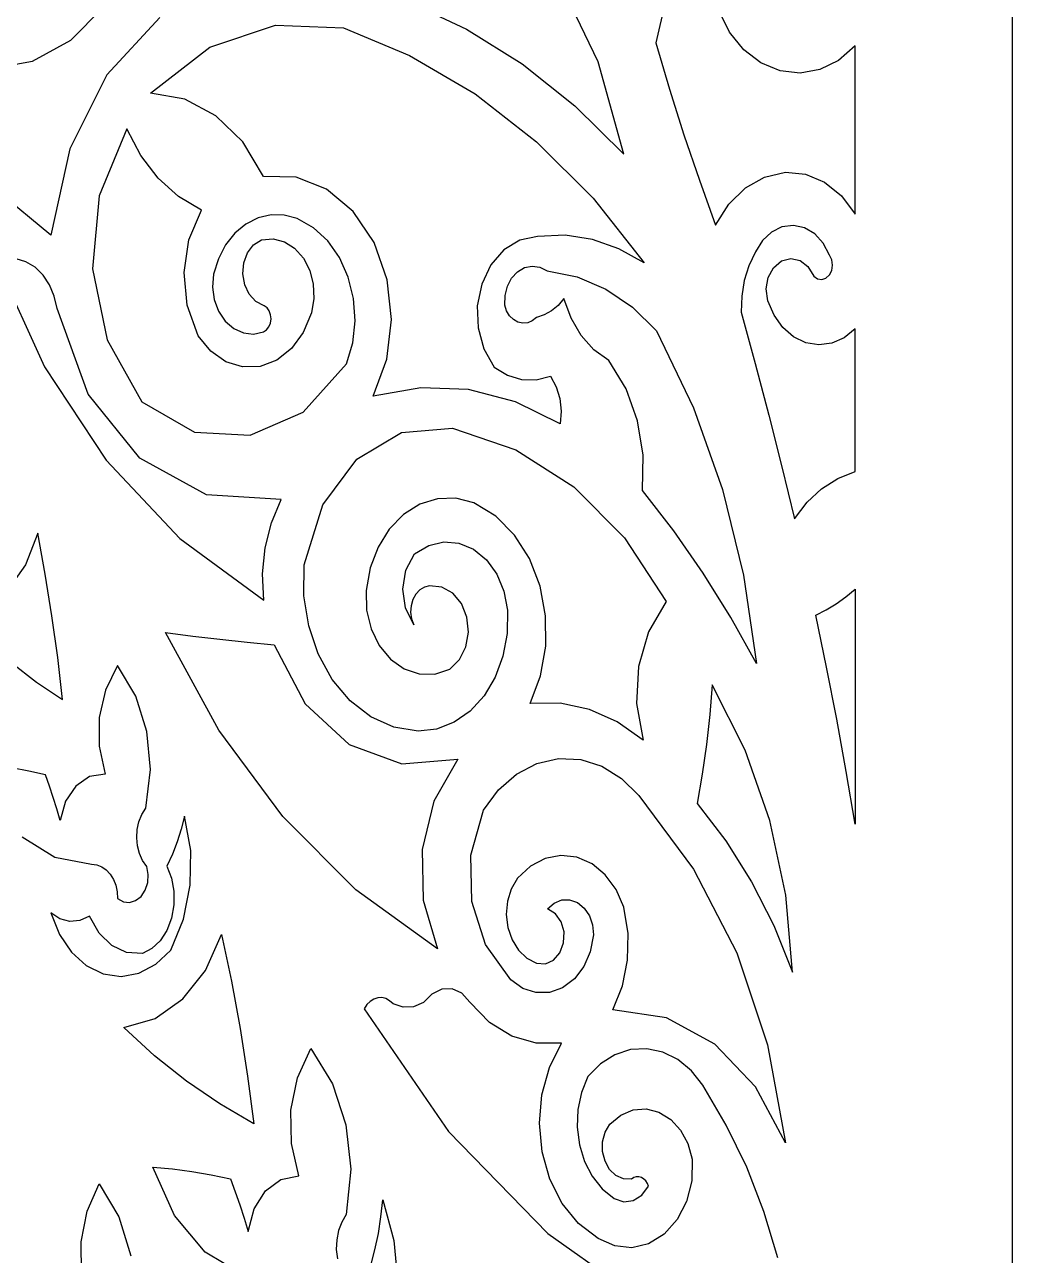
# Model space of a CAD drawing. Extents: x -250 to 250, y -180 to 180.
# Drawn here: x -198.8 to -152.9, y -57.2 to -0.1 of the extents above; entities that cross this region are included whole.
import ezdxf

# ---------------------------------------------------------------- set-up
doc = ezdxf.new("R2010")
doc.units = 0
doc.layers.get('0').update_dxf_attribs({"linetype": 'CONTINUOUS'})

msp = doc.modelspace()

# ---------------------------------------------------------------- linework, layer by layer
for p, q in [((-152.925, -159.246), (-152.925, 151.754)), ((-172.169, -1.831), (-174.022, 2.012)), ((-196.679, -0.819), (-195.19, 0.687)), ((-181.005, 0.968), (-178.29, -0.308)), ((-169.063, 0.923), (-169.484, -0.948)), ((-192.544, 0.239), (-194.994, -2.426)), ((-166.064, -0.442), (-166.565, 0.556)), ((-190.219, -1.148), (-187.164, -0.125)), ((-187.164, -0.125), (-184.004, -0.243)), ((-184.004, -0.243), (-180.944, -1.53)), ((-178.29, -0.308), (-175.699, -1.924)), ((-165.404, -1.261), (-166.064, -0.442)), ((-198.46, -1.796), (-196.679, -0.819)), ((-169.484, -0.948), (-168.855, -3.093)), ((-160.226, -1.089), (-161.001, -1.757)), ((-160.226, -8.906), (-160.226, -1.089)), ((-192.963, -3.282), (-190.219, -1.148)), ((-180.944, -1.53), (-177.89, -3.318)), ((-164.613, -1.87), (-165.404, -1.261)), ((-200.384, -2.146), (-198.46, -1.796)), ((-175.699, -1.924), (-173.255, -3.865)), ((-170.975, -6.116), (-172.169, -1.831)), ((-163.721, -2.241), (-164.613, -1.87)), ((-162.785, -2.345), (-163.721, -2.241)), ((-161.866, -2.179), (-162.785, -2.345)), ((-161.001, -1.757), (-161.866, -2.179)), ((-194.994, -2.426), (-196.726, -5.867)), ((-191.378, -3.563), (-192.963, -3.282)), ((-177.89, -3.318), (-175.034, -5.537)), ((-168.855, -3.093), (-168.183, -5.218)), ((-189.928, -4.335), (-191.378, -3.563)), ((-173.255, -3.865), (-170.975, -6.116)), ((-188.683, -5.547), (-189.928, -4.335)), ((-194.071, -4.931), (-195.358, -8.051)), ((-193.424, -6.167), (-194.071, -4.931)), ((-187.713, -7.147), (-188.683, -5.547)), ((-175.034, -5.537), (-172.405, -8.161)), ((-168.183, -5.218), (-167.47, -7.322)), ((-196.726, -5.867), (-197.599, -9.878)), ((-192.616, -7.226), (-193.424, -6.167)), ((-191.669, -8.085), (-192.616, -7.226)), ((-186.205, -7.187), (-187.713, -7.147)), ((-184.793, -7.744), (-186.205, -7.187)), ((-167.47, -7.322), (-166.715, -9.403)), ((-165.327, -7.681), (-164.439, -7.175)), ((-164.439, -7.175), (-163.468, -6.941)), ((-163.468, -6.941), (-162.53, -7.039)), ((-162.53, -7.039), (-161.652, -7.415)), ((-161.652, -7.415), (-160.871, -8.045)), ((-197.599, -9.878), (-200.048, -7.863)), ((-183.56, -8.77), (-184.793, -7.744)), ((-166.098, -8.432), (-165.327, -7.681)), ((-195.358, -8.051), (-195.658, -11.437)), ((-190.605, -8.718), (-191.669, -8.085)), ((-172.405, -8.161), (-170.032, -11.165)), ((-166.715, -9.403), (-166.098, -8.432)), ((-160.871, -8.045), (-160.226, -8.906)), ((-191.188, -10.098), (-190.605, -8.718)), ((-187.965, -9.069), (-188.536, -9.359)), ((-187.365, -8.929), (-187.965, -9.069)), ((-186.755, -8.94), (-187.365, -8.929)), ((-186.154, -9.105), (-186.755, -8.94)), ((-185.394, -9.528), (-186.154, -9.105)), ((-182.585, -10.215), (-183.56, -8.77)), ((-188.536, -9.359), (-189.049, -9.786)), ((-184.731, -10.138), (-185.394, -9.528)), ((-163.632, -9.488), (-164.119, -9.728)), ((-163.102, -9.421), (-163.632, -9.488)), ((-162.578, -9.535), (-163.102, -9.421)), ((-162.106, -9.818), (-162.578, -9.535)), ((-191.408, -11.601), (-191.188, -10.098)), ((-189.049, -9.786), (-189.48, -10.327)), ((-188.182, -10.328), (-187.816, -10.084)), ((-187.816, -10.084), (-187.273, -10.044)), ((-187.273, -10.044), (-186.75, -10.181)), ((-186.75, -10.181), (-186.274, -10.483)), ((-184.186, -10.911), (-184.731, -10.138)), ((-181.975, -11.948), (-182.585, -10.215)), ((-175.818, -10.101), (-176.552, -10.552)), ((-174.995, -9.928), (-175.818, -10.101)), ((-173.709, -9.879), (-174.995, -9.928)), ((-172.439, -10.073), (-173.709, -9.879)), ((-171.206, -10.503), (-172.439, -10.073)), ((-164.538, -10.121), (-164.863, -10.65)), ((-164.119, -9.728), (-164.538, -10.121)), ((-161.711, -10.248), (-162.106, -9.818)), ((-161.417, -10.805), (-161.711, -10.248)), ((-189.48, -10.327), (-189.818, -10.965)), ((-188.632, -11.157), (-188.46, -10.697)), ((-188.46, -10.697), (-188.182, -10.328)), ((-186.274, -10.483), (-185.869, -10.937)), ((-176.552, -10.552), (-177.155, -11.245)), ((-170.032, -11.165), (-171.206, -10.503)), ((-164.863, -10.65), (-165.167, -11.29)), ((-161.312, -11.023), (-161.417, -10.805)), ((-200.142, -11.063), (-197.901, -15.99)), ((-198.755, -11.109), (-199.209, -10.97)), ((-198.329, -11.367), (-198.755, -11.109)), ((-197.956, -11.734), (-198.329, -11.367)), ((-189.818, -10.965), (-190.051, -11.681)), ((-188.679, -11.675), (-188.632, -11.157)), ((-185.869, -10.937), (-185.574, -11.51)), ((-183.779, -11.821), (-184.186, -10.911)), ((-177.155, -11.245), (-177.583, -12.143)), ((-175.915, -11.573), (-175.586, -11.381)), ((-175.586, -11.381), (-175.235, -11.309)), ((-175.235, -11.309), (-174.881, -11.357)), ((-174.881, -11.357), (-174.544, -11.526)), ((-165.167, -11.29), (-165.382, -11.98)), ((-164.265, -11.835), (-164.023, -11.386)), ((-164.023, -11.386), (-163.653, -11.073)), ((-163.653, -11.073), (-163.216, -10.958)), ((-163.216, -10.958), (-162.79, -11.052)), ((-162.79, -11.052), (-162.422, -11.335)), ((-162.422, -11.335), (-162.155, -11.784)), ((-161.317, -11.508), (-161.279, -11.266)), ((-161.279, -11.266), (-161.312, -11.023)), ((-197.656, -12.185), (-197.956, -11.734)), ((-195.658, -11.437), (-194.99, -14.738)), ((-191.262, -13.118), (-191.408, -11.601)), ((-190.051, -11.681), (-190.09, -12.282)), ((-188.591, -12.184), (-188.679, -11.675)), ((-185.574, -11.51), (-185.41, -12.148)), ((-183.536, -12.82), (-183.779, -11.821)), ((-181.779, -13.789), (-181.975, -11.948)), ((-176.387, -12.243), (-176.19, -11.871)), ((-176.19, -11.871), (-175.915, -11.573)), ((-174.544, -11.526), (-173.146, -11.812)), ((-173.146, -11.812), (-171.815, -12.381)), ((-165.382, -11.98), (-165.503, -12.705)), ((-164.36, -12.364), (-164.265, -11.835)), ((-162.155, -11.784), (-161.976, -11.904)), ((-161.976, -11.904), (-161.781, -11.932)), ((-161.781, -11.932), (-161.591, -11.871)), ((-161.591, -11.871), (-161.427, -11.722)), ((-161.427, -11.722), (-161.317, -11.508)), ((-197.439, -12.706), (-197.656, -12.185)), ((-190.09, -12.282), (-190.005, -12.866)), ((-188.383, -12.62), (-188.591, -12.184)), ((-185.41, -12.148), (-185.383, -12.818)), ((-177.583, -12.143), (-177.788, -13.159)), ((-176.498, -12.668), (-176.387, -12.243)), ((-171.815, -12.381), (-170.576, -13.218)), ((-164.289, -12.917), (-164.36, -12.364)), ((-197.312, -13.278), (-197.439, -12.706)), ((-190.748, -14.541), (-191.262, -13.118)), ((-190.005, -12.866), (-189.805, -13.403)), ((-188.076, -12.952), (-188.383, -12.62)), ((-187.692, -13.149), (-188.076, -12.952)), ((-185.383, -12.818), (-185.497, -13.484)), ((-183.468, -13.848), (-183.536, -12.82)), ((-176.513, -13.124), (-176.498, -12.668)), ((-176.423, -13.39), (-176.513, -13.124)), ((-174.035, -13.132), (-174.342, -13.387)), ((-173.765, -12.815), (-174.035, -13.132)), ((-173.433, -13.733), (-173.765, -12.815)), ((-165.503, -12.705), (-165.528, -13.45)), ((-163.996, -13.594), (-164.289, -12.917)), ((-195.869, -17.259), (-197.312, -13.278)), ((-189.805, -13.403), (-189.496, -13.865)), ((-187.557, -13.249), (-187.692, -13.149)), ((-187.454, -13.393), (-187.557, -13.249)), ((-187.389, -13.568), (-187.454, -13.393)), ((-187.368, -13.764), (-187.389, -13.568)), ((-185.497, -13.484), (-185.871, -14.395)), ((-177.788, -13.159), (-177.753, -14.184)), ((-176.285, -13.616), (-176.423, -13.39)), ((-176.108, -13.793), (-176.285, -13.616)), ((-175.037, -13.69), (-175.23, -13.848)), ((-174.678, -13.575), (-175.037, -13.69)), ((-174.342, -13.387), (-174.678, -13.575)), ((-170.576, -13.218), (-169.457, -14.309)), ((-165.528, -13.45), (-164.869, -15.833)), ((-163.592, -14.159), (-163.996, -13.594)), ((-189.496, -13.865), (-189.101, -14.21)), ((-189.101, -14.21), (-188.657, -14.411)), ((-187.713, -14.36), (-187.574, -14.267)), ((-187.574, -14.267), (-187.466, -14.13)), ((-187.466, -14.13), (-187.395, -13.958)), ((-187.395, -13.958), (-187.368, -13.764)), ((-183.576, -14.872), (-183.468, -13.848)), ((-181.996, -15.628), (-181.779, -13.789)), ((-177.753, -14.184), (-177.489, -15.156)), ((-175.898, -13.912), (-176.108, -13.793)), ((-175.671, -13.961), (-175.898, -13.912)), ((-175.445, -13.939), (-175.671, -13.961)), ((-175.23, -13.848), (-175.445, -13.939)), ((-172.962, -14.536), (-173.433, -13.733)), ((-163.094, -14.591), (-163.592, -14.159)), ((-160.227, -14.225), (-160.742, -14.641)), ((-160.227, -20.849), (-160.227, -14.225)), ((-194.99, -14.738), (-193.374, -17.606)), ((-190.167, -15.258), (-190.748, -14.541)), ((-188.657, -14.411), (-188.186, -14.464)), ((-188.186, -14.464), (-187.713, -14.36)), ((-185.871, -14.395), (-186.414, -15.135)), ((-172.37, -15.2), (-172.962, -14.536)), ((-169.457, -14.309), (-167.749, -17.889)), ((-162.522, -14.868), (-163.094, -14.591)), ((-160.742, -14.641), (-161.313, -14.892)), ((-189.467, -15.749), (-190.167, -15.258)), ((-186.414, -15.135), (-187.093, -15.671)), ((-183.857, -15.854), (-183.576, -14.872)), ((-177.489, -15.156), (-177.005, -16.009)), ((-171.672, -15.7), (-172.37, -15.2)), ((-161.915, -14.97), (-162.522, -14.868)), ((-161.313, -14.892), (-161.915, -14.97)), ((-197.901, -15.99), (-195.034, -20.322)), ((-188.689, -15.992), (-189.467, -15.749)), ((-187.873, -15.967), (-188.689, -15.992)), ((-187.093, -15.671), (-187.873, -15.967)), ((-185.877, -18.085), (-183.857, -15.854)), ((-182.626, -17.349), (-181.996, -15.628)), ((-170.874, -17.007), (-171.672, -15.7)), ((-164.869, -15.833), (-164.236, -18.227)), ((-177.005, -16.009), (-176.388, -16.381)), ((-176.388, -16.381), (-175.729, -16.576)), ((-175.052, -16.591), (-174.38, -16.421)), ((-174.38, -16.421), (-174.12, -16.916)), ((-180.409, -16.955), (-182.626, -17.349)), ((-178.188, -17.044), (-180.409, -16.955)), ((-176.012, -17.606), (-178.188, -17.044)), ((-175.729, -16.576), (-175.052, -16.591)), ((-174.12, -16.916), (-173.956, -17.465)), ((-170.338, -18.488), (-170.874, -17.007)), ((-193.459, -20.226), (-195.869, -17.259)), ((-193.374, -17.606), (-190.929, -19.015)), ((-173.929, -18.636), (-176.012, -17.606)), ((-173.956, -17.465), (-173.89, -18.045)), ((-188.332, -19.157), (-185.877, -18.085)), ((-173.89, -18.045), (-173.929, -18.636)), ((-167.749, -17.889), (-166.398, -21.687)), ((-164.236, -18.227), (-163.63, -20.633)), ((-181.31, -19.033), (-178.934, -18.842)), ((-178.934, -18.842), (-175.989, -19.837)), ((-170.08, -20.082), (-170.338, -18.488)), ((-190.929, -19.015), (-188.332, -19.157)), ((-183.389, -20.279), (-181.31, -19.033)), ((-175.989, -19.837), (-173.298, -21.552)), ((-195.034, -20.322), (-191.614, -23.965)), ((-190.37, -21.935), (-193.459, -20.226)), ((-184.963, -22.392), (-183.389, -20.279)), ((-170.114, -21.728), (-170.08, -20.082)), ((-163.63, -20.633), (-163.051, -23.049)), ((-161.037, -21.166), (-160.227, -20.849)), ((-173.298, -21.552), (-170.943, -23.922)), ((-166.398, -21.687), (-165.418, -25.66)), ((-162.465, -22.278), (-161.788, -21.646)), ((-161.788, -21.646), (-161.037, -21.166)), ((-186.892, -22.14), (-190.37, -21.935)), ((-187.346, -23.229), (-186.892, -22.14)), ((-179.632, -22.113), (-180.451, -22.368)), ((-178.787, -22.087), (-179.632, -22.113)), ((-177.949, -22.295), (-178.787, -22.087)), ((-168.658, -23.595), (-170.114, -21.728)), ((-163.051, -23.049), (-162.465, -22.278)), ((-185.826, -25.18), (-184.963, -22.392)), ((-181.215, -22.848), (-181.877, -23.528)), ((-180.451, -22.368), (-181.215, -22.848)), ((-176.931, -22.917), (-177.949, -22.295)), ((-187.637, -24.392), (-187.346, -23.229)), ((-176.059, -23.796), (-176.931, -22.917)), ((-198.205, -23.708), (-198.785, -25.18)), ((-197.858, -25.62), (-198.205, -23.708)), ((-191.614, -23.965), (-187.712, -26.829)), ((-181.877, -23.528), (-182.398, -24.363)), ((-175.361, -24.893), (-176.059, -23.796)), ((-170.943, -23.922), (-169.006, -26.881)), ((-167.288, -25.561), (-168.658, -23.595)), ((-187.761, -25.602), (-187.637, -24.392)), ((-182.398, -24.363), (-182.762, -25.319)), ((-180.698, -24.665), (-180.046, -24.276)), ((-180.046, -24.276), (-179.348, -24.11)), ((-179.348, -24.11), (-178.64, -24.17)), ((-178.64, -24.17), (-177.956, -24.458)), ((-177.956, -24.458), (-177.353, -24.955)), ((-181.106, -25.431), (-180.698, -24.665)), ((-177.353, -24.955), (-176.878, -25.618)), ((-174.867, -26.172), (-175.361, -24.893)), ((-198.785, -25.18), (-199.594, -26.341)), ((-197.55, -27.546), (-197.858, -25.62)), ((-187.712, -26.829), (-187.761, -25.602)), ((-185.839, -26.617), (-185.826, -25.18)), ((-182.762, -25.319), (-182.954, -26.365)), ((-181.25, -26.303), (-181.106, -25.431)), ((-176.878, -25.618), (-176.55, -26.409)), ((-166.009, -27.619), (-167.288, -25.561)), ((-165.418, -25.66), (-164.822, -29.766)), ((-180.242, -26.215), (-180.459, -26.345)), ((-180, -26.159), (-180.242, -26.215)), ((-179.434, -26.212), (-180, -26.159)), ((-178.928, -26.494), (-179.434, -26.212)), ((-174.611, -27.556), (-174.867, -26.172)), ((-185.621, -28.011), (-185.839, -26.617)), ((-182.954, -26.365), (-182.927, -27.284)), ((-181.128, -27.181), (-181.25, -26.303)), ((-180.783, -26.794), (-180.866, -27.084)), ((-180.644, -26.541), (-180.783, -26.794)), ((-180.459, -26.345), (-180.644, -26.541)), ((-178.526, -26.97), (-178.928, -26.494)), ((-176.55, -26.409), (-176.39, -27.293)), ((-161.107, -26.994), (-160.657, -26.671)), ((-160.657, -26.671), (-160.226, -26.309)), ((-160.226, -26.309), (-160.226, -37.219)), ((-182.927, -27.284), (-182.72, -28.151)), ((-180.739, -27.963), (-181.128, -27.181)), ((-180.866, -27.084), (-180.885, -27.386)), ((-180.885, -27.386), (-180.843, -27.684)), ((-178.268, -27.606), (-178.526, -26.97)), ((-176.39, -27.293), (-176.404, -28.375)), ((-169.006, -26.881), (-169.836, -28.288)), ((-162.056, -27.514), (-161.574, -27.275)), ((-161.574, -27.275), (-161.107, -26.994)), ((-197.281, -29.486), (-197.55, -27.546)), ((-180.843, -27.684), (-180.739, -27.963)), ((-178.198, -28.314), (-178.268, -27.606)), ((-174.605, -28.961), (-174.611, -27.556)), ((-164.822, -29.766), (-166.009, -27.619)), ((-161.559, -29.928), (-162.056, -27.514)), ((-189.794, -32.859), (-192.266, -28.324)), ((-192.266, -28.324), (-191.006, -28.487)), ((-191.006, -28.487), (-189.745, -28.636)), ((-185.18, -29.321), (-185.621, -28.011)), ((-182.72, -28.151), (-182.346, -28.925)), ((-178.319, -28.992), (-178.198, -28.314)), ((-176.404, -28.375), (-176.593, -29.419)), ((-169.836, -28.288), (-170.302, -29.902)), ((-189.745, -28.636), (-188.483, -28.77)), ((-188.483, -28.77), (-187.22, -28.89)), ((-187.22, -28.89), (-185.783, -31.636)), ((-182.346, -28.925), (-181.821, -29.565)), ((-178.611, -29.581), (-178.319, -28.992)), ((-174.844, -30.333), (-174.605, -28.961)), ((-199.456, -29.693), (-198.273, -30.622)), ((-197.052, -31.437), (-197.281, -29.486)), ((-184.528, -30.502), (-185.18, -29.321)), ((-181.821, -29.565), (-181.183, -30.016)), ((-179.057, -30.023), (-178.611, -29.581)), ((-176.593, -29.419), (-176.951, -30.391)), ((-194.505, -29.858), (-195.065, -31.002)), ((-193.652, -31.281), (-194.505, -29.858)), ((-181.183, -30.016), (-180.487, -30.247)), ((-180.487, -30.247), (-179.766, -30.251)), ((-179.766, -30.251), (-179.057, -30.023)), ((-170.302, -29.902), (-170.387, -31.615)), ((-161.088, -32.35), (-161.559, -29.928)), ((-198.273, -30.622), (-197.052, -31.437)), ((-183.697, -31.488), (-184.528, -30.502)), ((-176.951, -30.391), (-177.467, -31.258)), ((-175.324, -31.621), (-174.844, -30.333)), ((-166.873, -30.745), (-166.985, -32.135)), ((-165.334, -33.781), (-166.873, -30.745)), ((-195.065, -31.002), (-195.353, -32.277)), ((-193.135, -32.924), (-193.652, -31.281)), ((-177.467, -31.258), (-178.116, -31.971)), ((-185.783, -31.636), (-183.736, -33.526)), ((-182.732, -32.231), (-183.697, -31.488)), ((-178.116, -31.971), (-178.861, -32.493)), ((-173.937, -31.607), (-175.324, -31.621)), ((-172.58, -31.893), (-173.937, -31.607)), ((-171.281, -32.467), (-172.58, -31.893)), ((-170.387, -31.615), (-170.073, -33.321)), ((-195.353, -32.277), (-195.36, -33.601)), ((-181.667, -32.711), (-182.732, -32.231)), ((-178.861, -32.493), (-179.675, -32.81)), ((-170.073, -33.321), (-171.281, -32.467)), ((-166.985, -32.135), (-167.139, -33.518)), ((-160.644, -34.781), (-161.088, -32.35)), ((-192.973, -34.689), (-193.135, -32.924)), ((-186.828, -36.86), (-189.794, -32.859)), ((-180.534, -32.909), (-181.667, -32.711)), ((-179.675, -32.81), (-180.534, -32.909)), ((-195.36, -33.601), (-195.076, -34.897)), ((-183.736, -33.526), (-181.297, -34.425)), ((-167.139, -33.518), (-167.334, -34.893)), ((-181.297, -34.425), (-178.688, -34.197)), ((-178.688, -34.197), (-179.802, -36.155)), ((-175.02, -34.41), (-174.009, -34.178)), ((-174.009, -34.178), (-172.982, -34.221)), ((-172.982, -34.221), (-171.996, -34.532)), ((-164.188, -37.056), (-165.334, -33.781)), ((-198.629, -34.754), (-199.414, -34.602)), ((-197.847, -34.934), (-198.629, -34.754)), ((-193.185, -36.481), (-192.973, -34.689)), ((-175.959, -34.899), (-175.02, -34.41)), ((-171.996, -34.532), (-171.083, -35.095)), ((-160.226, -37.219), (-160.644, -34.781)), ((-197.667, -35.456), (-197.847, -34.934)), ((-195.807, -35.015), (-196.439, -35.452)), ((-195.076, -34.897), (-195.807, -35.015)), ((-176.795, -35.625), (-175.959, -34.899)), ((-171.083, -35.095), (-170.278, -35.897)), ((-167.334, -34.893), (-167.57, -36.258)), ((-197.495, -35.981), (-197.667, -35.456)), ((-197.329, -36.511), (-197.495, -35.981)), ((-196.439, -35.452), (-196.913, -36.149)), ((-177.498, -36.567), (-176.795, -35.625)), ((-170.278, -35.897), (-167.741, -39.312)), ((-197.171, -37.045), (-197.329, -36.511)), ((-196.913, -36.149), (-197.171, -37.045)), ((-193.371, -36.777), (-193.185, -36.481)), ((-179.802, -36.155), (-180.344, -38.402)), ((-178.08, -38.659), (-177.498, -36.567)), ((-167.57, -36.258), (-166.235, -38.003)), ((-193.588, -37.474), (-193.507, -37.112)), ((-193.507, -37.112), (-193.371, -36.777)), ((-191.388, -36.849), (-191.546, -37.457)), ((-191.103, -38.438), (-191.388, -36.849)), ((-183.423, -40.264), (-186.828, -36.86)), ((-163.451, -40.513), (-164.188, -37.056)), ((-193.612, -37.852), (-193.588, -37.474)), ((-191.546, -37.457), (-191.735, -38.048)), ((-198.928, -37.81), (-197.414, -38.76)), ((-193.577, -38.229), (-193.612, -37.852)), ((-193.485, -38.584), (-193.577, -38.229)), ((-191.735, -38.048), (-191.955, -38.619)), ((-166.235, -38.003), (-165.047, -39.899)), ((-197.414, -38.76), (-195.708, -39.083)), ((-193.339, -38.908), (-193.485, -38.584)), ((-191.955, -38.619), (-192.204, -39.168)), ((-191.12, -40.057), (-191.103, -38.438)), ((-180.344, -38.402), (-180.294, -40.749)), ((-178.039, -40.808), (-178.08, -38.659)), ((-174.638, -38.813), (-175.319, -39.172)), ((-173.909, -38.67), (-174.638, -38.813)), ((-173.163, -38.754), (-173.909, -38.67)), ((-172.456, -39.064), (-173.163, -38.754)), ((-195.708, -39.083), (-195.468, -39.111)), ((-195.468, -39.111), (-195.239, -39.198)), ((-195.239, -39.198), (-195.029, -39.343)), ((-195.029, -39.343), (-194.844, -39.541)), ((-193.144, -39.189), (-193.339, -38.908)), ((-193.075, -39.562), (-193.144, -39.189)), ((-192.204, -39.168), (-191.989, -39.728)), ((-175.319, -39.172), (-175.918, -39.736)), ((-171.839, -39.572), (-172.456, -39.064)), ((-167.741, -39.312), (-165.734, -43.202)), ((-194.844, -39.541), (-194.693, -39.785)), ((-194.693, -39.785), (-194.584, -40.059)), ((-193.211, -40.282), (-193.099, -39.935)), ((-193.099, -39.935), (-193.075, -39.562)), ((-191.989, -39.728), (-191.881, -40.336)), ((-175.918, -39.736), (-176.208, -40.237)), ((-171.337, -40.252), (-171.839, -39.572)), ((-165.047, -39.899), (-164.012, -41.933)), ((-194.584, -40.059), (-194.519, -40.357)), ((-194.519, -40.357), (-194.502, -40.668)), ((-193.661, -40.772), (-193.405, -40.574)), ((-193.405, -40.574), (-193.211, -40.282)), ((-191.881, -40.336), (-191.882, -40.966)), ((-191.431, -41.627), (-191.12, -40.057)), ((-179.631, -43.008), (-183.423, -40.264)), ((-176.208, -40.237), (-176.383, -40.804)), ((-170.975, -41.075), (-171.337, -40.252)), ((-163.14, -44.09), (-163.451, -40.513)), ((-194.502, -40.668), (-194.231, -40.821)), ((-194.231, -40.821), (-193.943, -40.855)), ((-193.943, -40.855), (-193.661, -40.772)), ((-191.882, -40.966), (-191.995, -41.588)), ((-180.294, -40.749), (-179.631, -43.008)), ((-177.41, -42.808), (-178.039, -40.808)), ((-176.383, -40.804), (-176.438, -41.409)), ((-174.524, -41.153), (-174.215, -40.885)), ((-174.215, -40.885), (-173.864, -40.743)), ((-173.864, -40.743), (-173.496, -40.735)), ((-173.496, -40.735), (-173.135, -40.863)), ((-173.135, -40.863), (-172.819, -41.119)), ((-172.819, -41.119), (-172.581, -41.471)), ((-170.782, -42.299), (-170.975, -41.075)), ((-197.599, -41.34), (-197.198, -42.341)), ((-197.179, -41.622), (-197.599, -41.34)), ((-196.724, -41.743), (-197.179, -41.622)), ((-196.26, -41.702), (-196.724, -41.743)), ((-195.809, -41.496), (-196.26, -41.702)), ((-195.351, -42.282), (-195.809, -41.496)), ((-191.995, -41.588), (-192.214, -42.157)), ((-192.028, -43.071), (-191.431, -41.627)), ((-176.438, -41.409), (-176.367, -42.021)), ((-174.153, -41.378), (-174.524, -41.153)), ((-173.888, -41.75), (-174.153, -41.378)), ((-172.581, -41.471), (-172.434, -41.895)), ((-194.762, -42.852), (-195.351, -42.282)), ((-192.214, -42.157), (-192.521, -42.634)), ((-176.367, -42.021), (-176.174, -42.589)), ((-173.754, -42.22), (-173.888, -41.75)), ((-173.775, -42.737), (-173.754, -42.22)), ((-172.434, -41.895), (-172.391, -42.364)), ((-164.012, -41.933), (-163.14, -44.09)), ((-197.198, -42.341), (-196.641, -43.169)), ((-194.078, -43.178), (-194.762, -42.852)), ((-192.521, -42.634), (-192.901, -43)), ((-190.419, -44.015), (-189.665, -42.338)), ((-189.665, -42.338), (-189.212, -44.516)), ((-176.226, -44.451), (-177.41, -42.808)), ((-176.174, -42.589), (-175.876, -43.07)), ((-173.954, -43.203), (-173.775, -42.737)), ((-172.391, -42.364), (-172.54, -43.143)), ((-170.806, -43.531), (-170.782, -42.299)), ((-196.641, -43.169), (-195.956, -43.791)), ((-193.338, -43.235), (-194.078, -43.178)), ((-192.901, -43), (-193.338, -43.235)), ((-192.728, -43.73), (-192.028, -43.071)), ((-175.876, -43.07), (-175.491, -43.44)), ((-174.251, -43.536), (-173.954, -43.203)), ((-172.54, -43.143), (-172.841, -43.834)), ((-165.734, -43.202), (-164.296, -47.471)), ((-195.956, -43.791), (-195.169, -44.178)), ((-193.508, -44.143), (-192.728, -43.73)), ((-175.491, -43.44), (-175.037, -43.678)), ((-175.037, -43.678), (-174.625, -43.704)), ((-174.625, -43.704), (-174.251, -43.536)), ((-172.841, -43.834), (-173.275, -44.404)), ((-171.043, -44.727), (-170.806, -43.531)), ((-195.169, -44.178), (-194.333, -44.296)), ((-194.333, -44.296), (-193.508, -44.143)), ((-191.471, -45.338), (-190.419, -44.015)), ((-189.212, -44.516), (-188.811, -46.71)), ((-175.671, -44.847), (-176.226, -44.451)), ((-173.275, -44.404), (-173.822, -44.818)), ((-179.898, -45.12), (-180.29, -45.496)), ((-179.44, -44.876), (-179.898, -45.12)), ((-178.959, -44.861), (-179.44, -44.876)), ((-178.506, -45.067), (-178.959, -44.861)), ((-178.133, -45.481), (-178.506, -45.067)), ((-175.064, -45.044), (-175.671, -44.847)), ((-174.436, -45.036), (-175.064, -45.044)), ((-173.822, -44.818), (-174.436, -45.036)), ((-171.488, -45.842), (-171.043, -44.727)), ((-192.755, -46.243), (-191.471, -45.338)), ((-182.916, -45.601), (-183.036, -45.791)), ((-182.768, -45.451), (-182.916, -45.601)), ((-182.598, -45.344), (-182.768, -45.451)), ((-182.412, -45.285), (-182.598, -45.344)), ((-182.22, -45.278), (-182.412, -45.285)), ((-182.033, -45.323), (-182.22, -45.278)), ((-181.859, -45.418), (-182.033, -45.323)), ((-181.703, -45.558), (-181.859, -45.418)), ((-181.227, -45.723), (-181.703, -45.558)), ((-180.745, -45.699), (-181.227, -45.723)), ((-180.29, -45.496), (-180.745, -45.699)), ((-177.225, -46.425), (-178.133, -45.481)), ((-194.205, -46.667), (-192.755, -46.243)), ((-183.036, -45.791), (-179.122, -51.493)), ((-169.003, -46.221), (-171.488, -45.842)), ((-166.751, -47.445), (-169.003, -46.221)), ((-192.778, -47.973), (-194.205, -46.667)), ((-188.811, -46.71), (-188.462, -48.92)), ((-176.181, -47.071), (-177.225, -46.425)), ((-175.047, -47.398), (-176.181, -47.071)), ((-173.867, -47.387), (-175.047, -47.398)), ((-174.439, -48.527), (-173.867, -47.387)), ((-191.293, -49.156), (-192.778, -47.973)), ((-186.143, -48.995), (-185.525, -47.636)), ((-185.525, -47.636), (-184.518, -49.274)), ((-171.39, -47.926), (-172.062, -48.344)), ((-170.664, -47.692), (-171.39, -47.926)), ((-169.908, -47.65), (-170.664, -47.692)), ((-169.161, -47.808), (-169.908, -47.65)), ((-168.463, -48.152), (-169.161, -47.808)), ((-164.862, -49.413), (-166.751, -47.445)), ((-164.296, -47.471), (-163.468, -52.025)), ((-174.788, -49.783), (-174.439, -48.527)), ((-172.062, -48.344), (-172.657, -48.933)), ((-167.837, -48.669), (-168.463, -48.152)), ((-188.462, -48.92), (-188.164, -51.143)), ((-186.446, -50.496), (-186.143, -48.995)), ((-172.657, -48.933), (-172.951, -49.676)), ((-167.304, -49.345), (-167.837, -48.669)), ((-189.753, -50.214), (-191.293, -49.156)), ((-184.518, -49.274), (-183.892, -51.179)), ((-172.951, -49.676), (-173.115, -50.47)), ((-166.217, -51.192), (-167.304, -49.345)), ((-163.468, -52.025), (-164.862, -49.413)), ((-188.164, -51.143), (-189.753, -50.214)), ((-174.904, -51.106), (-174.788, -49.783)), ((-186.426, -52.047), (-186.446, -50.496)), ((-173.115, -50.47), (-173.145, -51.29)), ((-171.632, -51.149), (-171.119, -50.729)), ((-171.119, -50.729), (-170.548, -50.492)), ((-170.548, -50.492), (-169.947, -50.444)), ((-169.947, -50.444), (-169.347, -50.593)), ((-169.347, -50.593), (-168.798, -50.93)), ((-183.892, -51.179), (-183.67, -53.24)), ((-174.778, -52.443), (-174.904, -51.106)), ((-173.145, -51.29), (-173.039, -52.109)), ((-171.85, -51.53), (-171.632, -51.149)), ((-168.798, -50.93), (-168.342, -51.425)), ((-168.342, -51.425), (-168.002, -52.048)), ((-165.269, -53.152), (-166.217, -51.192)), ((-179.122, -51.493), (-174.516, -56.223)), ((-171.965, -52.426), (-171.962, -51.967)), ((-171.962, -51.967), (-171.85, -51.53)), ((-186.074, -53.553), (-186.426, -52.047)), ((-174.414, -53.711), (-174.778, -52.443)), ((-173.039, -52.109), (-172.8, -52.882)), ((-171.853, -52.874), (-171.965, -52.426)), ((-168.002, -52.048), (-167.796, -52.772)), ((-191.86, -55.388), (-192.861, -53.142)), ((-192.861, -53.142), (-191.954, -53.232)), ((-172.8, -52.882), (-172.442, -53.568)), ((-171.637, -53.257), (-171.853, -52.874)), ((-167.796, -52.772), (-167.824, -53.789)), ((-191.954, -53.232), (-191.048, -53.353)), ((-191.048, -53.353), (-190.146, -53.506)), ((-190.146, -53.506), (-189.247, -53.69)), ((-189.247, -53.69), (-189.031, -54.295)), ((-187.624, -54.249), (-186.909, -53.716)), ((-186.909, -53.716), (-186.074, -53.553)), ((-183.67, -53.24), (-183.877, -55.345)), ((-173.84, -54.829), (-174.414, -53.711)), ((-172.442, -53.568), (-171.98, -54.148)), ((-171.345, -53.533), (-171.637, -53.257)), ((-171, -53.686), (-171.345, -53.533)), ((-170.626, -53.699), (-171, -53.686)), ((-170.517, -53.636), (-170.626, -53.699)), ((-170.401, -53.604), (-170.517, -53.636)), ((-170.283, -53.604), (-170.401, -53.604)), ((-170.165, -53.636), (-170.283, -53.604)), ((-170.056, -53.699), (-170.165, -53.636)), ((-169.961, -53.789), (-170.056, -53.699)), ((-164.468, -55.211), (-165.269, -53.152)), ((-195.916, -55.198), (-195.357, -53.915)), ((-195.357, -53.915), (-194.446, -55.462)), ((-188.152, -55.08), (-187.624, -54.249)), ((-171.98, -54.148), (-171.427, -54.601)), ((-170.141, -54.453), (-169.826, -54.034)), ((-169.884, -53.902), (-169.961, -53.789)), ((-169.826, -54.034), (-169.884, -53.902)), ((-167.824, -53.789), (-168.063, -54.743)), ((-189.031, -54.295), (-188.822, -54.904)), ((-182.261, -55.458), (-182.173, -54.673)), ((-182.173, -54.673), (-181.669, -56.553)), ((-173.082, -55.757), (-173.84, -54.829)), ((-171.427, -54.601), (-170.984, -54.751)), ((-170.984, -54.751), (-170.541, -54.697)), ((-170.541, -54.697), (-170.141, -54.453)), ((-168.063, -54.743), (-168.495, -55.583)), ((-196.191, -56.616), (-195.916, -55.198)), ((-190.426, -57.092), (-191.86, -55.388)), ((-188.822, -54.904), (-188.622, -55.519)), ((-188.43, -56.138), (-188.152, -55.08)), ((-183.877, -55.345), (-184.084, -55.698)), ((-163.817, -57.357), (-164.468, -55.211)), ((-194.446, -55.462), (-193.879, -57.261)), ((-188.622, -55.519), (-188.43, -56.138)), ((-184.084, -55.698), (-184.232, -56.094)), ((-182.384, -56.229), (-182.261, -55.458)), ((-172.165, -56.456), (-173.082, -55.757)), ((-168.495, -55.583), (-169.1, -56.26)), ((-184.317, -56.52), (-184.337, -56.965)), ((-184.232, -56.094), (-184.317, -56.52)), ((-182.542, -56.985), (-182.384, -56.229)), ((-181.669, -56.553), (-181.48, -58.543)), ((-174.516, -56.223), (-169.329, -59.885)), ((-171.404, -56.808), (-172.165, -56.456)), ((-169.1, -56.26), (-169.828, -56.707)), ((-196.173, -58.08), (-196.191, -56.616)), ((-188.672, -58.153), (-190.426, -57.092)), ((-184.337, -56.965), (-184.289, -57.404)), ((-182.734, -57.72), (-182.542, -56.985)), ((-170.611, -56.891), (-171.404, -56.808)), ((-169.828, -56.707), (-170.611, -56.891))]:
    msp.add_line(p, q)

doc.saveas('drawing.dxf')
